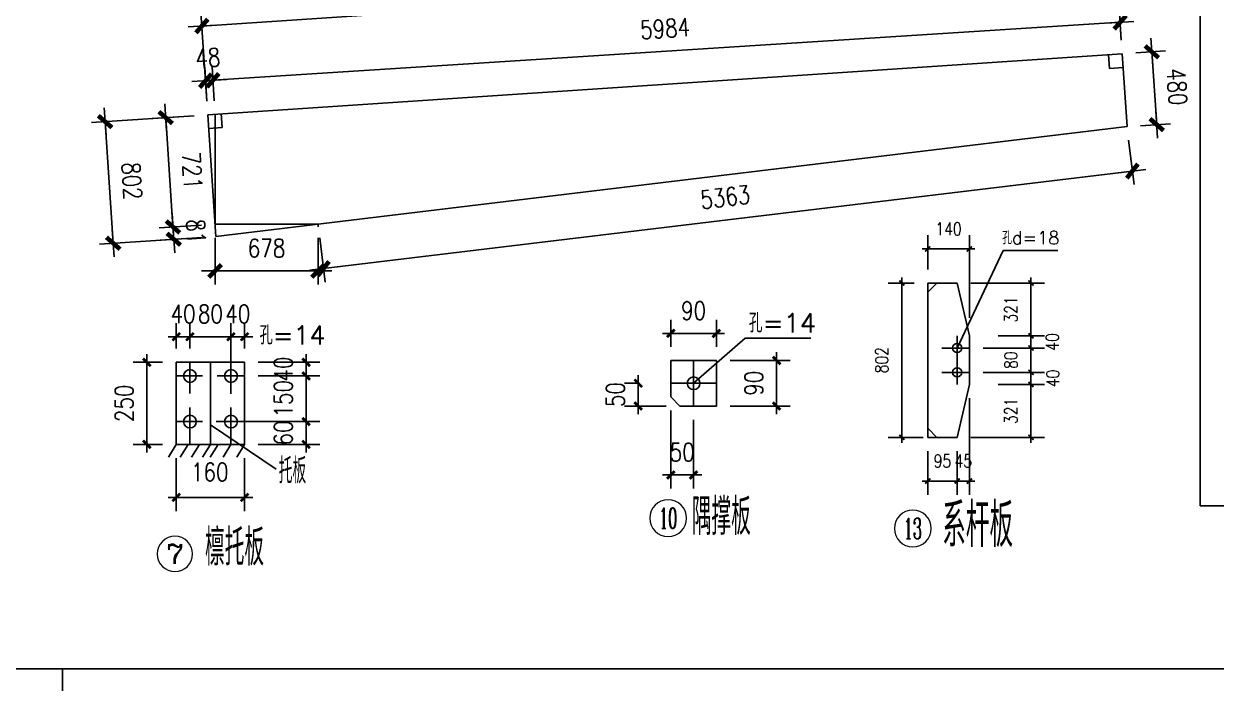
# Model space of a CAD drawing. Header units: millimetres. Extents: x 2451220 to 4527627, y -5186613 to -1639140.
# Drawn here: x 2500226 to 2508074, y -1741266 to -1736927 of the extents above; entities that cross this region are included whole.
import ezdxf
from ezdxf.enums import TextEntityAlignment as Align

# ---------------------------------------------------------------- set-up
doc = ezdxf.new("R2010")
doc.units = ezdxf.units.MM
doc.header["$LTSCALE"] = 1000
doc.header["$PDMODE"] = 34
doc.linetypes.add('CENTER', pattern=[50.8, 31.75, -6.35, 6.35, -6.35])
doc.layers.add('轴线层', color=1, linetype='CENTER', lineweight=15)
doc.layers.add('钢架', color=7, linetype='Continuous', lineweight=25)
doc.styles.add('COMPLEX', font='COMPLEX')
doc.styles.add('DIM_FONT', font='simplex.shx', dxfattribs={"width": 0.8, "bigfont": 'hztxt.shx'})
doc.styles.add('hz', font='gbenor.shx', dxfattribs={"width": 0.75, "height": 100, "bigfont": 'gbcbig.shx'})
doc.styles.get("Standard").update_dxf_attribs({"font": 'txt', "bigfont": 'gbcbig.shx'})
doc.dimstyles.new('WGH(1)', dxfattribs={"dimscale": 1.2, "dimtxt": 100, "dimasz": 0.5, "dimexe": 75, "dimexo": 75, "dimgap": 75, "dimtad": 1, "dimdec": 0, "dimzin": 0, "dimdsep": 46, "dimtxsty": 'DIM_FONT', "dimblk1": '_DIMX', "dimblk2": '_DIMX', "dimsah": 1, "dimcen": 0.09, "dimclrd": 3, "dimclre": 3, "dimclrt": 7, "dimadec": 0, "dimazin": 0, "dimtfac": 1, "dimtdec": 0, "dimtix": 1, "dimtmove": 2, "dimatfit": 3, "dimldrblk": '_DIMX', "dimfxl": 1, "dimtolj": 1, "dimtzin": 0, "dimarcsym": 0})
doc.dimstyles.new('WGH(2)', dxfattribs={"dimscale": 1.2, "dimtxt": 100, "dimasz": 0.5, "dimexe": 75, "dimexo": 75, "dimgap": 75, "dimtad": 1, "dimdec": 0, "dimlfac": 0.5, "dimzin": 0, "dimdsep": 46, "dimtxsty": 'DIM_FONT', "dimblk1": '_DIMX', "dimblk2": '_DIMX', "dimsah": 1, "dimcen": 0.09, "dimclrd": 3, "dimclre": 3, "dimclrt": 7, "dimadec": 0, "dimazin": 0, "dimtfac": 1, "dimtdec": 0, "dimtix": 1, "dimtmove": 2, "dimatfit": 3, "dimldrblk": '_DIMX', "dimfxl": 1, "dimtolj": 1, "dimtzin": 0, "dimarcsym": 0})
doc.dimstyles.new('WGH(3)', dxfattribs={"dimscale": 1.2, "dimtxt": 100, "dimasz": 0.3, "dimexe": 75, "dimexo": 75, "dimgap": 75, "dimtad": 1, "dimdec": 0, "dimlfac": 0.333333, "dimzin": 0, "dimdsep": 46, "dimtxsty": 'DIM_FONT', "dimblk1": '_DIMX', "dimblk2": '_DIMX', "dimsah": 1, "dimcen": 0.09, "dimclrd": 3, "dimclre": 3, "dimclrt": 7, "dimazin": 0, "dimtfac": 1, "dimtdec": 0, "dimtix": 1, "dimtmove": 2, "dimatfit": 3, "dimldrblk": '_DIMX', "dimfxl": 1, "dimtolj": 1, "dimtzin": 0, "dimarcsym": 0})

# ---------------------------------------------------------------- blocks, each defined once
blk = doc.blocks.new('_DIMX')
blk.add_line((-150, 0), (150, 0))
at = {"const_width": 50}
blk.add_lwpolyline([(-70, -70), (70, 70)], dxfattribs=at)
blk = doc.blocks.new('*D2715')
at = {"color": 3, "lineweight": -2}
for p, q in [((2501139.4, -1739154.4), (2500946.1, -1739154.4)), ((2501036.1, -1739154.7), (2501036.1, -1739694)), ((2501139.4, -1739694.4), (2500946.1, -1739694.4))]:
    blk.add_line(p, q, dxfattribs=at)
at = {"layer": 'Defpoints', "color": 0}
for p in [(2501229.4, -1739154.4), (2501036.1, -1739694.4), (2501229.4, -1739694.4)]:
    blk.add_point(p, dxfattribs=at)
at = {"color": 3, "lineweight": -2, "xscale": 0.36, "yscale": 0.36, "zscale": 0.36}
for p, rotation in [((2501036.1, -1739154.4), 90), ((2501036.1, -1739694.4), 270)]:
    blk.add_blockref('_DIMX', p, dxfattribs=dict(at, rotation=rotation))
at = {"color": 7, "insert": (2500886.1, -1739424.4), "char_height": 120, "attachment_point": 5, "rotation": 90, "style": 'DIM_FONT'}
blk.add_mtext('\\A1;250', dxfattribs=at)
blk = doc.blocks.new('*D2716')
at = {"color": 3, "lineweight": -2}
for p, q in [((2501769.4, -1739154.4), (2502173.9, -1739154.4)), ((2502083.9, -1739154), (2502083.9, -1739153.6)), ((2502083.9, -1739154.4), (2502083.9, -1739244.4)), ((2501769.4, -1739244.4), (2502173.9, -1739244.4)), ((2502083.9, -1739244.7), (2502083.9, -1739245.1))]:
    blk.add_line(p, q, dxfattribs=at)
at = {"layer": 'Defpoints', "color": 0}
for p in [(2501679.4, -1739154.4), (2501679.4, -1739244.4), (2502083.9, -1739244.4)]:
    blk.add_point(p, dxfattribs=at)
at = {"color": 3, "lineweight": -2, "xscale": 0.36, "yscale": 0.36, "zscale": 0.36}
for p, rotation in [((2502083.9, -1739154.4), 270), ((2502083.9, -1739244.4), 90)]:
    blk.add_blockref('_DIMX', p, dxfattribs=dict(at, rotation=rotation))
at = {"color": 7, "insert": (2501933.9, -1739199.4), "char_height": 120, "attachment_point": 5, "rotation": 90, "style": 'DIM_FONT'}
blk.add_mtext('\\A1;40', dxfattribs=at)
blk = doc.blocks.new('*D2717')
at = {"color": 3, "lineweight": -2}
for p, q in [((2501769.4, -1739244.4), (2502173.9, -1739244.4)), ((2502083.9, -1739244), (2502083.9, -1739243.6)), ((2502083.9, -1739244.4), (2502083.9, -1739544.4)), ((2501491.2, -1739544.4), (2502173.9, -1739544.4)), ((2502083.9, -1739544.7), (2502083.9, -1739545.1))]:
    blk.add_line(p, q, dxfattribs=at)
at = {"layer": 'Defpoints', "color": 0}
for p in [(2501679.4, -1739244.4), (2501401.2, -1739544.4), (2502083.9, -1739544.4)]:
    blk.add_point(p, dxfattribs=at)
at = {"color": 3, "lineweight": -2, "xscale": 0.36, "yscale": 0.36, "zscale": 0.36}
for p, rotation in [((2502083.9, -1739244.4), 270), ((2502083.9, -1739544.4), 90)]:
    blk.add_blockref('_DIMX', p, dxfattribs=dict(at, rotation=rotation))
at = {"color": 7, "insert": (2501933.9, -1739394.4), "char_height": 120, "attachment_point": 5, "rotation": 90, "style": 'DIM_FONT'}
blk.add_mtext('\\A1;150', dxfattribs=at)
blk = doc.blocks.new('*D2718')
at = {"color": 3, "lineweight": -2}
for p, q in [((2501491.2, -1739544.4), (2502173.9, -1739544.4)), ((2502083.9, -1739544), (2502083.9, -1739543.6)), ((2502083.9, -1739544.4), (2502083.9, -1739694.4)), ((2501769.4, -1739694.4), (2502173.9, -1739694.4)), ((2502083.9, -1739694.7), (2502083.9, -1739695.1))]:
    blk.add_line(p, q, dxfattribs=at)
at = {"layer": 'Defpoints', "color": 0}
for p in [(2501401.2, -1739544.4), (2501679.4, -1739694.4), (2502083.9, -1739694.4)]:
    blk.add_point(p, dxfattribs=at)
at = {"color": 3, "lineweight": -2, "xscale": 0.36, "yscale": 0.36, "zscale": 0.36}
for p, rotation in [((2502083.9, -1739544.4), 270), ((2502083.9, -1739694.4), 90)]:
    blk.add_blockref('_DIMX', p, dxfattribs=dict(at, rotation=rotation))
at = {"color": 7, "insert": (2501933.9, -1739619.4), "char_height": 120, "attachment_point": 5, "rotation": 90, "style": 'DIM_FONT'}
blk.add_mtext('\\A1;60', dxfattribs=at)
blk = doc.blocks.new('*D2719')
at = {"color": 3, "lineweight": -2}
for p, q in [((2501229.4, -1739064.4), (2501229.4, -1738895.9)), ((2501319.4, -1739064.4), (2501319.4, -1738895.9)), ((2501229, -1738985.9), (2501228.7, -1738985.9)), ((2501229.4, -1738985.9), (2501319.4, -1738985.9)), ((2501319.7, -1738985.9), (2501320.1, -1738985.9))]:
    blk.add_line(p, q, dxfattribs=at)
at = {"layer": 'Defpoints', "color": 0}
for p in [(2501319.4, -1738985.9), (2501229.4, -1739154.4), (2501319.4, -1739154.4)]:
    blk.add_point(p, dxfattribs=at)
at = {"color": 3, "lineweight": -2, "xscale": 0.36, "yscale": 0.36, "zscale": 0.36}
blk.add_blockref('_DIMX', (2501229.4, -1738985.9), dxfattribs=at)
at = {"color": 3, "lineweight": -2, "xscale": 0.36, "yscale": 0.36, "zscale": 0.36, "rotation": 180}
blk.add_blockref('_DIMX', (2501319.4, -1738985.9), dxfattribs=at)
at = {"color": 7, "insert": (2501274.4, -1738835.9), "char_height": 120, "attachment_point": 5, "style": 'DIM_FONT'}
blk.add_mtext('\\A1;40', dxfattribs=at)
blk = doc.blocks.new('*D2720')
at = {"color": 3, "lineweight": -2}
for p, q in [((2501319.4, -1739064.4), (2501319.4, -1738895.9)), ((2501589.4, -1739362.4), (2501589.4, -1738895.9)), ((2501319, -1738985.9), (2501318.7, -1738985.9)), ((2501319.4, -1738985.9), (2501589.4, -1738985.9)), ((2501589.7, -1738985.9), (2501590.1, -1738985.9))]:
    blk.add_line(p, q, dxfattribs=at)
at = {"layer": 'Defpoints', "color": 0}
for p in [(2501589.4, -1738985.9), (2501319.4, -1739154.4), (2501589.4, -1739452.4)]:
    blk.add_point(p, dxfattribs=at)
at = {"color": 3, "lineweight": -2, "xscale": 0.36, "yscale": 0.36, "zscale": 0.36}
blk.add_blockref('_DIMX', (2501319.4, -1738985.9), dxfattribs=at)
at = {"color": 3, "lineweight": -2, "xscale": 0.36, "yscale": 0.36, "zscale": 0.36, "rotation": 180}
blk.add_blockref('_DIMX', (2501589.4, -1738985.9), dxfattribs=at)
at = {"color": 7, "insert": (2501454.4, -1738835.9), "char_height": 120, "attachment_point": 5, "style": 'DIM_FONT'}
blk.add_mtext('\\A1;80', dxfattribs=at)
blk = doc.blocks.new('*D2721')
at = {"color": 3, "lineweight": -2}
for p, q in [((2501589.4, -1739362.4), (2501589.4, -1738895.9)), ((2501679.4, -1739064.4), (2501679.4, -1738895.9)), ((2501589, -1738985.9), (2501588.7, -1738985.9)), ((2501589.4, -1738985.9), (2501679.4, -1738985.9)), ((2501679.7, -1738985.9), (2501680.1, -1738985.9))]:
    blk.add_line(p, q, dxfattribs=at)
at = {"layer": 'Defpoints', "color": 0}
for p in [(2501679.4, -1738985.9), (2501679.4, -1739154.4), (2501589.4, -1739452.4)]:
    blk.add_point(p, dxfattribs=at)
at = {"color": 3, "lineweight": -2, "xscale": 0.36, "yscale": 0.36, "zscale": 0.36}
blk.add_blockref('_DIMX', (2501589.4, -1738985.9), dxfattribs=at)
at = {"color": 3, "lineweight": -2, "xscale": 0.36, "yscale": 0.36, "zscale": 0.36, "rotation": 180}
blk.add_blockref('_DIMX', (2501679.4, -1738985.9), dxfattribs=at)
at = {"color": 7, "insert": (2501634.4, -1738835.9), "char_height": 120, "attachment_point": 5, "style": 'DIM_FONT'}
blk.add_mtext('\\A1;40', dxfattribs=at)
blk = doc.blocks.new('*D882')
at = {"color": 3, "lineweight": -2}
for p, q in [((2501229.4, -1739784.4), (2501229.4, -1740133.5)), ((2501679.4, -1739784.4), (2501679.4, -1740133.5)), ((2501229.7, -1740043.5), (2501679, -1740043.5))]:
    blk.add_line(p, q, dxfattribs=at)
at = {"layer": 'Defpoints', "color": 0}
for p in [(2501229.4, -1739694.4), (2501679.4, -1739694.4), (2501679.4, -1740043.5)]:
    blk.add_point(p, dxfattribs=at)
at = {"color": 3, "lineweight": -2, "xscale": 0.36, "yscale": 0.36, "zscale": 0.36, "rotation": 180}
blk.add_blockref('_DIMX', (2501229.4, -1740043.5), dxfattribs=at)
at = {"color": 3, "lineweight": -2, "xscale": 0.36, "yscale": 0.36, "zscale": 0.36}
blk.add_blockref('_DIMX', (2501679.4, -1740043.5), dxfattribs=at)
at = {"color": 7, "insert": (2501449.8, -1739876.5), "char_height": 120, "attachment_point": 5, "style": 'DIM_FONT'}
blk.add_mtext('\\A1;160', dxfattribs=at)
blk = doc.blocks.new('*D2722')
at = {"color": 3, "lineweight": -2}
for p, q in [((2504484.4, -1739052.2), (2504484.4, -1738874.3)), ((2504784.4, -1739052.2), (2504784.4, -1738874.3)), ((2504484, -1738964.3), (2504483.7, -1738964.3)), ((2504484.4, -1738964.3), (2504784.4, -1738964.3)), ((2504784.8, -1738964.3), (2504785.1, -1738964.3))]:
    blk.add_line(p, q, dxfattribs=at)
at = {"layer": 'Defpoints', "color": 0}
for p in [(2504784.4, -1738964.3), (2504484.4, -1739142.2), (2504784.4, -1739142.2)]:
    blk.add_point(p, dxfattribs=at)
at = {"color": 3, "lineweight": -2, "xscale": 0.36, "yscale": 0.36, "zscale": 0.36}
blk.add_blockref('_DIMX', (2504484.4, -1738964.3), dxfattribs=at)
at = {"color": 3, "lineweight": -2, "xscale": 0.36, "yscale": 0.36, "zscale": 0.36, "rotation": 180}
blk.add_blockref('_DIMX', (2504784.4, -1738964.3), dxfattribs=at)
at = {"color": 7, "insert": (2504634.4, -1738814.3), "char_height": 120, "attachment_point": 5, "style": 'DIM_FONT'}
blk.add_mtext('\\A1;90', dxfattribs=at)
blk = doc.blocks.new('*D2723')
at = {"color": 3, "lineweight": -2}
for p, q in [((2504874.4, -1739142.2), (2505271.1, -1739142.2)), ((2505181.1, -1739141.8), (2505181.1, -1739141.4)), ((2505181.1, -1739142.2), (2505181.1, -1739442.2)), ((2504874.4, -1739442.2), (2505271.1, -1739442.2)), ((2505181.1, -1739442.5), (2505181.1, -1739442.9))]:
    blk.add_line(p, q, dxfattribs=at)
at = {"layer": 'Defpoints', "color": 0}
for p in [(2504784.4, -1739142.2), (2504784.4, -1739442.2), (2505181.1, -1739442.2)]:
    blk.add_point(p, dxfattribs=at)
at = {"color": 3, "lineweight": -2, "xscale": 0.36, "yscale": 0.36, "zscale": 0.36}
for p, rotation in [((2505181.1, -1739142.2), 270), ((2505181.1, -1739442.2), 90)]:
    blk.add_blockref('_DIMX', p, dxfattribs=dict(at, rotation=rotation))
at = {"color": 7, "insert": (2505031.1, -1739292.2), "char_height": 120, "attachment_point": 5, "rotation": 90, "style": 'DIM_FONT'}
blk.add_mtext('\\A1;90', dxfattribs=at)
blk = doc.blocks.new('*D883')
at = {"color": 3, "lineweight": -2}
for p, q in [((2504278.3, -1739292.2), (2504180, -1739292.2)), ((2504270, -1739291.8), (2504270, -1739291.4)), ((2504270, -1739442.2), (2504270, -1739292.2)), ((2504454.4, -1739442.2), (2504180, -1739442.2)), ((2504270, -1739442.5), (2504270, -1739442.9))]:
    blk.add_line(p, q, dxfattribs=at)
at = {"layer": 'Defpoints', "color": 0}
for p in [(2504270, -1739292.2), (2504368.3, -1739292.2), (2504544.4, -1739442.2)]:
    blk.add_point(p, dxfattribs=at)
at = {"color": 3, "lineweight": -2, "xscale": 0.36, "yscale": 0.36, "zscale": 0.36}
for p, rotation in [((2504270, -1739292.2), 270), ((2504270, -1739442.2), 90)]:
    blk.add_blockref('_DIMX', p, dxfattribs=dict(at, rotation=rotation))
at = {"color": 7, "insert": (2504120, -1739367.2), "char_height": 120, "attachment_point": 5, "rotation": 90, "style": 'DIM_FONT'}
blk.add_mtext('\\A1;50', dxfattribs=at)
blk = doc.blocks.new('*D884')
at = {"color": 3, "lineweight": -2}
for p, q in [((2504484.4, -1739472.2), (2504484.4, -1739985.9)), ((2504634.4, -1739532.2), (2504634.4, -1739985.9)), ((2504484, -1739895.9), (2504483.7, -1739895.9)), ((2504484.4, -1739895.9), (2504634.4, -1739895.9)), ((2504634.8, -1739895.9), (2504635.1, -1739895.9))]:
    blk.add_line(p, q, dxfattribs=at)
at = {"layer": 'Defpoints', "color": 0}
for p in [(2504484.4, -1739382.2), (2504634.4, -1739442.2), (2504634.4, -1739895.9)]:
    blk.add_point(p, dxfattribs=at)
at = {"color": 3, "lineweight": -2, "xscale": 0.36, "yscale": 0.36, "zscale": 0.36}
blk.add_blockref('_DIMX', (2504484.4, -1739895.9), dxfattribs=at)
at = {"color": 3, "lineweight": -2, "xscale": 0.36, "yscale": 0.36, "zscale": 0.36, "rotation": 180}
blk.add_blockref('_DIMX', (2504634.4, -1739895.9), dxfattribs=at)
at = {"color": 7, "insert": (2504559.4, -1739745.9), "char_height": 120, "attachment_point": 5, "style": 'DIM_FONT'}
blk.add_mtext('\\A1;50', dxfattribs=at)
blk = doc.blocks.new('轴线标号')
at = {"lineweight": 13}
blk.add_circle((0, 0), 0.5, dxfattribs=at)
at = {"layer": '钢架', "lineweight": 13, "style": 'COMPLEX', "width": 1.041667}
blk.add_attdef('A', text='', height=0.56, dxfattribs=at).set_placement((-0.25, -0.28), (0.25, -0.28), align=Align.FIT)
blk = doc.blocks.new('*D885')
at = {"color": 3, "lineweight": -2}
for p, q in [((2506085.6, -1738632.6), (2505914.9, -1738632.6)), ((2506004.9, -1738632.9), (2506004.9, -1739648)), ((2506145.6, -1739648.2), (2505914.9, -1739648.2))]:
    blk.add_line(p, q, dxfattribs=at)
at = {"layer": 'Defpoints', "color": 0}
for p in [(2506175.6, -1738632.6), (2506004.9, -1739648.2), (2506235.6, -1739648.2)]:
    blk.add_point(p, dxfattribs=at)
at = {"color": 3, "lineweight": -2, "xscale": 0.24, "yscale": 0.24, "zscale": 0.24}
for p, rotation in [((2506004.9, -1738632.6), 90), ((2506004.9, -1739648.2), 270)]:
    blk.add_blockref('_DIMX', p, dxfattribs=dict(at, rotation=rotation))
at = {"color": 7, "insert": (2505872.9, -1739140.4), "char_height": 84, "attachment_point": 5, "rotation": 90, "style": 'DIM_FONT'}
blk.add_mtext('\\A1;802', dxfattribs=at)
blk = doc.blocks.new('*D886')
at = {"color": 3, "lineweight": -2}
for p, q in [((2506175.6, -1739738.2), (2506175.6, -1740026)), ((2506369.6, -1739738.2), (2506369.6, -1740026)), ((2506175.4, -1739936), (2506175.2, -1739936)), ((2506175.6, -1739936), (2506369.6, -1739936)), ((2506369.9, -1739936), (2506370.1, -1739936))]:
    blk.add_line(p, q, dxfattribs=at)
at = {"layer": 'Defpoints', "color": 0}
for p in [(2506175.6, -1739648.2), (2506369.6, -1739648.2), (2506369.6, -1739936)]:
    blk.add_point(p, dxfattribs=at)
at = {"color": 3, "lineweight": -2, "xscale": 0.24, "yscale": 0.24, "zscale": 0.24}
blk.add_blockref('_DIMX', (2506175.6, -1739936), dxfattribs=at)
at = {"color": 3, "lineweight": -2, "xscale": 0.24, "yscale": 0.24, "zscale": 0.24, "rotation": 180}
blk.add_blockref('_DIMX', (2506369.6, -1739936), dxfattribs=at)
at = {"color": 7, "insert": (2506272.6, -1739804), "char_height": 84, "attachment_point": 5, "style": 'DIM_FONT'}
blk.add_mtext('\\A1;95', dxfattribs=at)
blk = doc.blocks.new('*D2724')
at = {"color": 3, "lineweight": -2}
for p, q in [((2506639.6, -1738980.4), (2506945.4, -1738980.4)), ((2506855.4, -1738980.2), (2506855.4, -1738979.9)), ((2506855.4, -1738980.4), (2506855.4, -1739060.4)), ((2506539.6, -1739060.4), (2506945.4, -1739060.4)), ((2506855.4, -1739060.7), (2506855.4, -1739060.9))]:
    blk.add_line(p, q, dxfattribs=at)
at = {"layer": 'Defpoints', "color": 0}
for p in [(2506549.6, -1738980.4), (2506449.6, -1739060.4), (2506855.4, -1739060.4)]:
    blk.add_point(p, dxfattribs=at)
at = {"color": 3, "lineweight": -2, "xscale": 0.24, "yscale": 0.24, "zscale": 0.24}
for p, rotation in [((2506855.4, -1738980.4), 270), ((2506855.4, -1739060.4), 90)]:
    blk.add_blockref('_DIMX', p, dxfattribs=dict(at, rotation=rotation))
at = {"color": 7, "insert": (2506996.1, -1739020.4), "char_height": 84, "attachment_point": 5, "rotation": 90, "style": 'DIM_FONT'}
blk.add_mtext('\\A1;40', dxfattribs=at)
blk = doc.blocks.new('*D2725')
at = {"color": 3, "lineweight": -2}
for p, q in [((2506539.6, -1739060.4), (2506945.4, -1739060.4)), ((2506855.4, -1739060.2), (2506855.4, -1739059.9)), ((2506855.4, -1739060.4), (2506855.4, -1739220.4)), ((2506539.6, -1739220.4), (2506945.4, -1739220.4)), ((2506855.4, -1739220.7), (2506855.4, -1739220.9))]:
    blk.add_line(p, q, dxfattribs=at)
at = {"layer": 'Defpoints', "color": 0}
for p in [(2506449.6, -1739060.4), (2506449.6, -1739220.4), (2506855.4, -1739220.4)]:
    blk.add_point(p, dxfattribs=at)
at = {"color": 3, "lineweight": -2, "xscale": 0.24, "yscale": 0.24, "zscale": 0.24}
for p, rotation in [((2506855.4, -1739060.4), 270), ((2506855.4, -1739220.4), 90)]:
    blk.add_blockref('_DIMX', p, dxfattribs=dict(at, rotation=rotation))
at = {"color": 7, "insert": (2506723.4, -1739140.4), "char_height": 84, "attachment_point": 5, "rotation": 90, "style": 'DIM_FONT'}
blk.add_mtext('\\A1;80', dxfattribs=at)
blk = doc.blocks.new('*D2726')
at = {"color": 3, "lineweight": -2}
for p, q in [((2506539.6, -1739220.4), (2506945.4, -1739220.4)), ((2506855.4, -1739220.2), (2506855.4, -1739219.9)), ((2506855.4, -1739220.4), (2506855.4, -1739300.4)), ((2506639.6, -1739300.4), (2506945.4, -1739300.4)), ((2506855.4, -1739300.7), (2506855.4, -1739300.9))]:
    blk.add_line(p, q, dxfattribs=at)
at = {"layer": 'Defpoints', "color": 0}
for p in [(2506449.6, -1739220.4), (2506549.6, -1739300.4), (2506855.4, -1739300.4)]:
    blk.add_point(p, dxfattribs=at)
at = {"color": 3, "lineweight": -2, "xscale": 0.24, "yscale": 0.24, "zscale": 0.24}
for p, rotation in [((2506855.4, -1739220.4), 270), ((2506855.4, -1739300.4), 90)]:
    blk.add_blockref('_DIMX', p, dxfattribs=dict(at, rotation=rotation))
at = {"color": 7, "insert": (2506999.2, -1739260.4), "char_height": 84, "attachment_point": 5, "rotation": 90, "style": 'DIM_FONT'}
blk.add_mtext('\\A1;40', dxfattribs=at)
blk = doc.blocks.new('*D887')
at = {"color": 3, "lineweight": -2}
for p, q in [((2506729.6, -1739300.4), (2506945.4, -1739300.4)), ((2506855.4, -1739300.7), (2506855.4, -1739648)), ((2506459.6, -1739648.2), (2506945.4, -1739648.2))]:
    blk.add_line(p, q, dxfattribs=at)
at = {"layer": 'Defpoints', "color": 0}
for p in [(2506639.6, -1739300.4), (2506369.6, -1739648.2), (2506855.4, -1739648.2)]:
    blk.add_point(p, dxfattribs=at)
at = {"color": 3, "lineweight": -2, "xscale": 0.24, "yscale": 0.24, "zscale": 0.24}
for p, rotation in [((2506855.4, -1739300.4), 90), ((2506855.4, -1739648.2), 270)]:
    blk.add_blockref('_DIMX', p, dxfattribs=dict(at, rotation=rotation))
at = {"color": 7, "insert": (2506723.4, -1739474.3), "char_height": 84, "attachment_point": 5, "rotation": 90, "style": 'DIM_FONT'}
blk.add_mtext('\\A1;321', dxfattribs=at)
blk = doc.blocks.new('*D888')
at = {"color": 3, "lineweight": -2}
for p, q in [((2506175.6, -1738542.6), (2506175.6, -1738318.4)), ((2506449.6, -1738862.6), (2506449.6, -1738318.4)), ((2506175.4, -1738408.4), (2506175.2, -1738408.4)), ((2506175.6, -1738408.4), (2506449.6, -1738408.4)), ((2506449.9, -1738408.4), (2506450.1, -1738408.4))]:
    blk.add_line(p, q, dxfattribs=at)
at = {"layer": 'Defpoints', "color": 0}
for p in [(2506449.6, -1738408.4), (2506175.6, -1738632.6), (2506449.6, -1738952.6)]:
    blk.add_point(p, dxfattribs=at)
at = {"color": 3, "lineweight": -2, "xscale": 0.24, "yscale": 0.24, "zscale": 0.24}
blk.add_blockref('_DIMX', (2506175.6, -1738408.4), dxfattribs=at)
at = {"color": 3, "lineweight": -2, "xscale": 0.24, "yscale": 0.24, "zscale": 0.24, "rotation": 180}
blk.add_blockref('_DIMX', (2506449.6, -1738408.4), dxfattribs=at)
at = {"color": 7, "insert": (2506312.6, -1738276.4), "char_height": 84, "attachment_point": 5, "style": 'DIM_FONT'}
blk.add_mtext('\\A1;140', dxfattribs=at)
blk = doc.blocks.new('*D889')
at = {"color": 3, "lineweight": -2}
for p, q in [((2506459.6, -1738632.6), (2506945.4, -1738632.6)), ((2506855.4, -1738980.2), (2506855.4, -1738632.9)), ((2506729.6, -1738980.4), (2506945.4, -1738980.4))]:
    blk.add_line(p, q, dxfattribs=at)
at = {"layer": 'Defpoints', "color": 0}
for p in [(2506369.6, -1738632.6), (2506855.4, -1738632.6), (2506639.6, -1738980.4)]:
    blk.add_point(p, dxfattribs=at)
at = {"color": 3, "lineweight": -2, "xscale": 0.24, "yscale": 0.24, "zscale": 0.24}
for p, rotation in [((2506855.4, -1738632.6), 90), ((2506855.4, -1738980.4), 270)]:
    blk.add_blockref('_DIMX', p, dxfattribs=dict(at, rotation=rotation))
at = {"color": 7, "insert": (2506723.4, -1738806.5), "char_height": 84, "attachment_point": 5, "rotation": 90, "style": 'DIM_FONT'}
blk.add_mtext('\\A1;321', dxfattribs=at)
blk = doc.blocks.new('*D890')
at = {"color": 3, "lineweight": -2}
for p, q in [((2506449.6, -1739390.4), (2506449.6, -1740026)), ((2506369.6, -1739738.2), (2506369.6, -1740026)), ((2506369.4, -1739936), (2506369.2, -1739936)), ((2506369.6, -1739936), (2506449.6, -1739936)), ((2506449.9, -1739936), (2506450.1, -1739936))]:
    blk.add_line(p, q, dxfattribs=at)
at = {"layer": 'Defpoints', "color": 0}
for p in [(2506449.6, -1739300.4), (2506369.6, -1739648.2), (2506449.6, -1739936)]:
    blk.add_point(p, dxfattribs=at)
at = {"color": 3, "lineweight": -2, "xscale": 0.24, "yscale": 0.24, "zscale": 0.24}
blk.add_blockref('_DIMX', (2506369.6, -1739936), dxfattribs=at)
at = {"color": 3, "lineweight": -2, "xscale": 0.24, "yscale": 0.24, "zscale": 0.24, "rotation": 180}
blk.add_blockref('_DIMX', (2506449.6, -1739936), dxfattribs=at)
at = {"color": 7, "insert": (2506409.6, -1739804), "char_height": 84, "attachment_point": 5, "style": 'DIM_FONT'}
blk.add_mtext('\\A1;45', dxfattribs=at)
blk = doc.blocks.new('*D2738')
at = {"color": 3, "lineweight": -2}
for p, q in [((2507545.3, -1737118), (2507740.6, -1737104.9)), ((2507650.9, -1737111.5), (2507682.7, -1737589.3)), ((2507577.2, -1737596.9), (2507772.6, -1737583.9))]:
    blk.add_line(p, q, dxfattribs=at)
at = {"layer": 'Defpoints', "color": 0}
for p in [(2507455.5, -1737124), (2507487.4, -1737602.9), (2507682.8, -1737589.9)]:
    blk.add_point(p, dxfattribs=at)
at = {"color": 3, "lineweight": -2, "xscale": 0.6, "yscale": 0.6, "zscale": 0.6}
for p, rotation in [((2507650.8, -1737110.9), 93.81407483427924), ((2507682.8, -1737589.9), 273.8140748342792)]:
    blk.add_blockref('_DIMX', p, dxfattribs=dict(at, rotation=rotation))
at = {"color": 7, "insert": (2507816.5, -1737340.4), "char_height": 120, "attachment_point": 5, "rotation": 273.81407, "style": 'DIM_FONT'}
blk.add_mtext('\\A1;480', dxfattribs=at)
blk = doc.blocks.new('*D2739')
at = {"color": 3, "lineweight": -2}
for p, q in [((2507498.2, -1737692.2), (2507533.5, -1737985)), ((2502198.7, -1738537.4), (2507522.1, -1737895.7)), ((2502173.6, -1738334.1), (2502208.8, -1738626.9))]:
    blk.add_line(p, q, dxfattribs=at)
at = {"layer": 'Defpoints', "color": 0}
for p in [(2507487.4, -1737602.9), (2507522.7, -1737895.6), (2502162.8, -1738244.8)]:
    blk.add_point(p, dxfattribs=at)
at = {"color": 3, "lineweight": -2, "xscale": 0.6, "yscale": 0.6, "zscale": 0.6}
for p, rotation in [((2507522.7, -1737895.6), 6.87402383045869), ((2502198.1, -1738537.5), 186.8740238304587)]:
    blk.add_blockref('_DIMX', p, dxfattribs=dict(at, rotation=rotation))
at = {"color": 7, "insert": (2504842.4, -1738067.6), "char_height": 120, "attachment_point": 5, "rotation": 6.87402, "style": 'DIM_FONT'}
blk.add_mtext('\\A1;5363', dxfattribs=at)
blk = doc.blocks.new('*D2744')
at = {"color": 3, "lineweight": -2}
for p, q in [((2501431.1, -1737435.4), (2501416.8, -1737211.3)), ((2501479, -1737432.3), (2501464.7, -1737208.2)), ((2501421.9, -1737301.2), (2501421.3, -1737301.2)), ((2501422.5, -1737301.1), (2501470.5, -1737298.1)), ((2501471.1, -1737298), (2501471.7, -1737298))]:
    blk.add_line(p, q, dxfattribs=at)
at = {"layer": 'Defpoints', "color": 0}
for p in [(2501470.5, -1737298.1), (2501436.8, -1737525.2), (2501484.8, -1737522.1)]:
    blk.add_point(p, dxfattribs=at)
at = {"color": 3, "lineweight": -2, "xscale": 0.6, "yscale": 0.6, "zscale": 0.6}
for p, rotation in [((2501422.5, -1737301.1), 3.655502711790959), ((2501470.5, -1737298.1), 183.655502711791)]:
    blk.add_blockref('_DIMX', p, dxfattribs=dict(at, rotation=rotation))
at = {"color": 7, "insert": (2501436.9, -1737149.9), "char_height": 120, "attachment_point": 5, "rotation": 3.6555, "style": 'DIM_FONT'}
blk.add_mtext('\\A1;48', dxfattribs=at)
blk = doc.blocks.new('*D2745')
at = {"color": 3, "lineweight": -2}
for p, q in [((2507449.8, -1737034.1), (2507436.5, -1736826.7)), ((2501471.1, -1737298), (2507441.6, -1736916.6)), ((2501479, -1737432.3), (2501464.7, -1737208.2))]:
    blk.add_line(p, q, dxfattribs=at)
at = {"layer": 'Defpoints', "color": 0}
for p in [(2507442.2, -1736916.5), (2507455.5, -1737124), (2501484.8, -1737522.1)]:
    blk.add_point(p, dxfattribs=at)
at = {"color": 3, "lineweight": -2, "xscale": 0.6, "yscale": 0.6, "zscale": 0.6}
for p, rotation in [((2507442.2, -1736916.5), 3.65550272074046), ((2501470.5, -1737298.1), 183.6555027207405)]:
    blk.add_blockref('_DIMX', p, dxfattribs=dict(at, rotation=rotation))
at = {"color": 7, "insert": (2504446.8, -1736957.6), "char_height": 120, "attachment_point": 5, "rotation": 3.6555, "style": 'DIM_FONT'}
blk.add_mtext('\\A1;5984', dxfattribs=at)
blk = doc.blocks.new('*D2746')
at = {"color": 3, "lineweight": -2}
for p, q in [((2507449.5, -1737034.2), (2507410.6, -1736449.9)), ((2501398.5, -1736940.9), (2507415.9, -1736539.7)), ((2501430.8, -1737435.4), (2501391.9, -1736851.1))]:
    blk.add_line(p, q, dxfattribs=at)
at = {"layer": 'Defpoints', "color": 0}
for p in [(2507416.5, -1736539.7), (2507455.5, -1737124), (2501436.8, -1737525.2)]:
    blk.add_point(p, dxfattribs=at)
at = {"color": 3, "lineweight": -2, "xscale": 0.6, "yscale": 0.6, "zscale": 0.6}
for p, rotation in [((2507416.5, -1736539.7), 3.814074834278583), ((2501397.9, -1736940.9), 183.8140748342786)]:
    blk.add_blockref('_DIMX', p, dxfattribs=dict(at, rotation=rotation))
at = {"color": 7, "insert": (2504397.2, -1736590.6), "char_height": 120, "attachment_point": 5, "rotation": 3.81407, "style": 'DIM_FONT'}
blk.add_mtext('\\A1;6032', dxfattribs=at)
blk = doc.blocks.new('*D2747')
at = {"color": 3, "lineweight": -2}
for p, q in [((2501347, -1737531.2), (2500671.2, -1737576.2)), ((2500761, -1737570.9), (2500814.3, -1738370.3)), ((2501400.4, -1738331.9), (2500724.6, -1738376.9))]:
    blk.add_line(p, q, dxfattribs=at)
at = {"layer": 'Defpoints', "color": 0}
for p in [(2501436.8, -1737525.2), (2501490.2, -1738325.9), (2500814.4, -1738370.9)]:
    blk.add_point(p, dxfattribs=at)
at = {"color": 3, "lineweight": -2, "xscale": 0.6, "yscale": 0.6, "zscale": 0.6}
for p, rotation in [((2500761, -1737570.3), 93.81407483430803), ((2500814.4, -1738370.9), 273.814074834308)]:
    blk.add_blockref('_DIMX', p, dxfattribs=dict(at, rotation=rotation))
at = {"color": 7, "insert": (2500937.4, -1737960.6), "char_height": 120, "attachment_point": 5, "rotation": 273.81407, "style": 'DIM_FONT'}
blk.add_mtext('\\A1;802', dxfattribs=at)
blk = doc.blocks.new('*D2748')
at = {"color": 3, "lineweight": -2}
for p, q in [((2501347, -1737531.2), (2501069.8, -1737549.7)), ((2501159.6, -1737544.3), (2501207.5, -1738262.7)), ((2501395, -1738250.8), (2501117.8, -1738269.3))]:
    blk.add_line(p, q, dxfattribs=at)
at = {"layer": 'Defpoints', "color": 0}
for p in [(2501436.8, -1737525.2), (2501207.6, -1738263.3), (2501484.8, -1738244.8)]:
    blk.add_point(p, dxfattribs=at)
at = {"color": 3, "lineweight": -2, "xscale": 0.6, "yscale": 0.6, "zscale": 0.6}
for p, rotation in [((2501159.6, -1737543.7), 93.81407483430759), ((2501207.6, -1738263.3), 273.8140748343076)]:
    blk.add_blockref('_DIMX', p, dxfattribs=dict(at, rotation=rotation))
at = {"color": 7, "insert": (2501333.3, -1737893.5), "char_height": 120, "attachment_point": 5, "rotation": 273.81407, "style": 'DIM_FONT'}
blk.add_mtext('\\A1;721', dxfattribs=at)
blk = doc.blocks.new('*D2749')
at = {"color": 3, "lineweight": -2}
for p, q in [((2501395, -1738250.8), (2501117.8, -1738269.3)), ((2501207.5, -1738262.7), (2501207.5, -1738262.1)), ((2501207.6, -1738263.3), (2501213, -1738344.3)), ((2501400.4, -1738331.9), (2501123.2, -1738350.3)), ((2501213, -1738344.9), (2501213.1, -1738345.5))]:
    blk.add_line(p, q, dxfattribs=at)
at = {"layer": 'Defpoints', "color": 0}
for p in [(2501484.8, -1738244.8), (2501213, -1738344.3), (2501490.2, -1738325.9)]:
    blk.add_point(p, dxfattribs=at)
at = {"color": 3, "lineweight": -2, "xscale": 0.6, "yscale": 0.6, "zscale": 0.6}
for p, rotation in [((2501207.6, -1738263.3), 273.8140748245292), ((2501213, -1738344.3), 93.81407482452924)]:
    blk.add_blockref('_DIMX', p, dxfattribs=dict(at, rotation=rotation))
at = {"color": 7, "insert": (2501359.9, -1738293.8), "char_height": 120, "attachment_point": 5, "rotation": 273.81407, "style": 'DIM_FONT'}
blk.add_mtext('\\A1;81', dxfattribs=at)
blk = doc.blocks.new('*D2750')
at = {"color": 3, "lineweight": -2}
for p, q in [((2501484.8, -1738334.8), (2501484.8, -1738642.9)), ((2502162.8, -1738334.8), (2502162.8, -1738642.9)), ((2501485.4, -1738552.9), (2502162.2, -1738552.9))]:
    blk.add_line(p, q, dxfattribs=at)
at = {"layer": 'Defpoints', "color": 0}
for p in [(2501484.8, -1738244.8), (2502162.8, -1738244.8), (2502162.8, -1738552.9)]:
    blk.add_point(p, dxfattribs=at)
at = {"color": 3, "lineweight": -2, "xscale": 0.6, "yscale": 0.6, "zscale": 0.6, "rotation": 180}
blk.add_blockref('_DIMX', (2501484.8, -1738552.9), dxfattribs=at)
at = {"color": 3, "lineweight": -2, "xscale": 0.6, "yscale": 0.6, "zscale": 0.6}
blk.add_blockref('_DIMX', (2502162.8, -1738552.9), dxfattribs=at)
at = {"color": 7, "insert": (2501823.8, -1738402.9), "char_height": 120, "attachment_point": 5, "style": 'DIM_FONT'}
blk.add_mtext('\\A1;678', dxfattribs=at)

msp = doc.modelspace()

# ---------------------------------------------------------------- linework, layer by layer
at = {"color": 1}
for p, q in [((2507968, -1735322.9), (2507968, -1740099.9)), ((2504973.5, -1738996.3), (2505406.3, -1738996.3)), ((2504484.4, -1739142.2), (2504484.4, -1739382.2)), ((2504784.4, -1739142.2), (2504484.4, -1739142.2)), ((2504634.4, -1739142.2), (2504634.4, -1739442.2)), ((2504784.4, -1739442.2), (2504784.4, -1739142.2)), ((2504784.4, -1739292.2), (2504484.4, -1739292.2)), ((2504484.4, -1739382.2), (2504544.4, -1739442.2)), ((2504544.4, -1739442.2), (2504784.4, -1739442.2))]:
    msp.add_line(p, q, dxfattribs=at)
for p, q in [((2507455.5, -1737124), (2501436.8, -1737525.2)), ((2507365.7, -1737129.9), (2507371.7, -1737219.7)), ((2507455.5, -1737124), (2507487.4, -1737602.9)), ((2507461.5, -1737213.8), (2507371.7, -1737219.7)), ((2501490.2, -1738325.9), (2501436.8, -1737525.2)), ((2501484.8, -1737522.1), (2501484.8, -1738244.8)), ((2501530.6, -1737609.2), (2501524.6, -1737519.3)), ((2501530.6, -1737609.2), (2501442.8, -1737615)), ((2501490.2, -1738325.9), (2507487.4, -1737602.9)), ((2506671.2, -1738419.5), (2506369.6, -1739060.4)), ((2506671.2, -1738419.5), (2507031.3, -1738419.5)), ((2506175.6, -1738632.6), (2506175.6, -1739648.2)), ((2506175.6, -1738632.6), (2506369.6, -1738632.6)), ((2506175.6, -1738692.6), (2506235.6, -1738632.6)), ((2506449.6, -1738980.4), (2506369.6, -1738632.6)), ((2504973.5, -1738996.3), (2504634.4, -1739292.2)), ((2506369.6, -1739300.4), (2506369.6, -1738980.4)), ((2506449.6, -1739300.4), (2506449.6, -1738980.4)), ((2506449.6, -1739060.4), (2506269.6, -1739060.4)), ((2501229.4, -1739154.4), (2501229.4, -1739694.4)), ((2501679.4, -1739154.4), (2501229.4, -1739154.4)), ((2501319.4, -1739154.4), (2501319.4, -1739358.7)), ((2501454.4, -1739154.4), (2501454.4, -1739694.4)), ((2501589.4, -1739358.7), (2501589.4, -1739154.4)), ((2501679.4, -1739694.4), (2501679.4, -1739154.4)), ((2501401.2, -1739244.4), (2501229.4, -1739244.4)), ((2501679.4, -1739244.4), (2501499.2, -1739244.4)), ((2506449.6, -1739220.4), (2506269.6, -1739220.4)), ((2506449.6, -1739300.4), (2506369.6, -1739648.2)), ((2501319.4, -1739452.4), (2501319.4, -1739694.4)), ((2501589.4, -1739694.4), (2501589.4, -1739452.4)), ((2501229.4, -1739544.4), (2501401.2, -1739544.4)), ((2501887.5, -1739858.3), (2501454.4, -1739566.6)), ((2501499.2, -1739544.4), (2501679.4, -1739544.4)), ((2506175.6, -1739588.2), (2506235.6, -1739648.2)), ((2506175.6, -1739648.2), (2506369.6, -1739648.2)), ((2501229.4, -1739694.4), (2501177.3, -1739779.1)), ((2501229.4, -1739694.4), (2501679.4, -1739694.4)), ((2501306.6, -1739694.4), (2501254.6, -1739779.1)), ((2501382, -1739694.4), (2501330, -1739779.1)), ((2501454.4, -1739694.4), (2501402.3, -1739779.1)), ((2501505.4, -1739694.4), (2501453.3, -1739779.1)), ((2501589.4, -1739694.4), (2501537.3, -1739779.1)), ((2501679.4, -1739694.4), (2501627.3, -1739779.1))]:
    msp.add_line(p, q)
at = {"color": 2}
for p, q in [((2501484.8, -1738244.8), (2502162.8, -1738244.8)), ((2502162.8, -1738244.8), (2502162.8, -1738262.8))]:
    msp.add_line(p, q, dxfattribs=at)
at = {"lineweight": -3}
msp.add_line((2512019.1, -1740099.9), (2507968, -1740099.9), dxfattribs=at)
for points in [[(2499972, -1731840), (2512391.4, -1731840), (2512391.4, -1741172.1), (2499972, -1741172.1)], [(2515622.4, -1752195.6), (2500480.2, -1752195.6), (2500480.2, -1741172.1), (2515622.4, -1741172.1)]]:
    msp.add_lwpolyline(points, close=True)
for centre, radius in [((2506369.6, -1739060.4), 30), ((2501319.4, -1739244.4), 42), ((2501589.4, -1739244.4), 42), ((2506369.6, -1739220.4), 30), ((2501319.4, -1739544.4), 42), ((2501589.4, -1739544.4), 42)]:
    msp.add_circle(centre, radius)
at = {"color": 1}
msp.add_circle((2504634.4, -1739292.2), 42, dxfattribs=at)

# ---------------------------------------------------------------- block references
ref = msp.add_blockref('轴线标号', (2504467, -1740180), dxfattribs=dict(xscale=-242.1862611761317, yscale=242.1862611761317, zscale=242.1862611763598))
ref.add_attrib('A', '10', dxfattribs={"layer": '钢架', "lineweight": 13, "height": 135.62, "style": 'COMPLEX', "width": 0.646552}).set_placement((2504406.5, -1740247.8), (2504527.6, -1740247.8), align=Align.FIT)
ref = msp.add_blockref('轴线标号', (2506077.5, -1740248.1), dxfattribs=dict(xscale=-242.1862611761317, yscale=242.1862611761317, zscale=242.1862611763598))
ref.add_attrib('A', '13', dxfattribs={"layer": '钢架', "lineweight": 13, "height": 135.62, "style": 'COMPLEX', "width": 0.646552}).set_placement((2506017, -1740315.9), (2506138.1, -1740315.9), align=Align.FIT)
ref = msp.add_blockref('轴线标号', (2501220.4, -1740415.5), dxfattribs=dict(xscale=-232.4988107294776, yscale=232.4988107294776, zscale=232.4988107293054))
ref.add_attrib('A', '7', dxfattribs={"layer": '钢架', "lineweight": 13, "height": 130.2, "style": 'COMPLEX', "width": 1.339286}).set_placement((2501162.3, -1740480.6), (2501278.5, -1740480.6), align=Align.FIT)

# ---------------------------------------------------------------- texts
at = {"insert": (2506271.1, -1740082.1), "char_height": 288, "width": 1180.292, "attachment_point": 1, "style": 'hz'}
msp.add_mtext('系杆板', dxfattribs=at)
at = {"layer": '轴线层', "color": 0, "linetype": 'ByBlock', "insert": (2506665.6, -1738291.9), "char_height": 85.75, "attachment_point": 1}
msp.add_mtext_dynamic_manual_height_columns('孔d=18', width=1506.743, gutter_width=12.5, heights=[336], dxfattribs=at).dxf.set("width", 1054.72)
at = {"layer": '轴线层', "color": 4, "linetype": 'ByBlock', "attachment_point": 1}
for insert, char_height in [((2504997.8, -1738832.6), 125), ((2501776.6, -1738914.4), 122.5)]:
    msp.add_mtext_dynamic_manual_height_columns('孔=14', width=1506.743, gutter_width=12.5, heights=[336], dxfattribs=dict(at, insert=insert, char_height=char_height))
at = {"layer": '钢架', "lineweight": 13, "insert": (2501903.6, -1739783.7), "char_height": 168, "attachment_point": 1, "style": 'hz'}
msp.add_mtext_dynamic_manual_height_columns('托板', width=1506.743, gutter_width=12.5, heights=[336], dxfattribs=at).dxf.set("width", 688.503)
at = {"layer": '钢架', "lineweight": 13, "insert": (2504622.3, -1740050.3), "char_height": 240, "width": 1506.743, "attachment_point": 1, "style": 'hz'}
msp.add_mtext('隅撑板', dxfattribs=at)
at = {"layer": '钢架', "lineweight": 13, "insert": (2501418.7, -1740252.7), "char_height": 240, "attachment_point": 1, "style": 'hz'}
msp.add_mtext_dynamic_manual_height_columns('檩托板', width=1506.743, gutter_width=12.5, heights=[336], dxfattribs=at)

# ---------------------------------------------------------------- dimensions: what is measured, and where the dimension line sits
for p1, p2, distance, picture, middle in [((2501436.8, -1737525.2), (2507455.5, -1737124), 585.6, '*D2746', (2504397.2, -1736590.6)), ((2501436.8, -1737525.2), (2501484.8, -1737522.1), 224.5, '*D2744', (2501436.9, -1737149.9)), ((2507455.5, -1737124), (2507487.4, -1737602.9), 195.8, '*D2738', (2507816.5, -1737340.4)), ((2501436.8, -1737525.2), (2501490.2, -1738325.9), -677.3, '*D2747', (2500937.4, -1737960.6)), ((2501436.8, -1737525.2), (2501484.8, -1738244.8), -277.8, '*D2748', (2501333.3, -1737893.5)), ((2502162.8, -1738244.8), (2507487.4, -1737602.9), -294.8, '*D2739', (2504842.4, -1738067.6))]:
    dim = msp.add_aligned_dim(p1=p1, p2=p2, distance=distance, dimstyle='WGH(1)')
    dim.commit()
    dim.dimension.update_dxf_attribs({"geometry": picture, "text_midpoint": middle})
for base, p1, p2, angle, picture, middle in [((2507442.2, -1736916.5), (2501484.8, -1737522.1), (2507455.5, -1737124), 183.6555, '*D2745', (2504446.8, -1736957.6)), ((2501213, -1738344.3), (2501484.8, -1738244.8), (2501490.2, -1738325.9), 93.81407, '*D2749', (2501359.9, -1738293.8))]:
    dim = msp.add_linear_dim(base=base, p1=p1, p2=p2, angle=angle, dimstyle='WGH(1)')
    dim.commit()
    dim.dimension.update_dxf_attribs({"geometry": picture, "text_midpoint": middle})
dim = msp.add_linear_dim(base=(2502162.8, -1738552.9), p1=(2501484.8, -1738244.8), p2=(2502162.8, -1738244.8), dimstyle='WGH(1)')
dim.commit()
dim.dimension.update_dxf_attribs({"geometry": '*D2750', "text_midpoint": (2501823.8, -1738402.9)})
for base, p1, p2, text, picture, middle in [((2506449.6, -1738408.4), (2506175.6, -1738632.6), (2506449.6, -1738952.6), '140', '*D888', (2506312.6, -1738276.4)), ((2506449.6, -1739936), (2506369.6, -1739648.2), (2506449.6, -1739300.4), '45', '*D890', (2506409.6, -1739804)), ((2506369.6, -1739936), (2506175.6, -1739648.2), (2506369.6, -1739648.2), '95', '*D886', (2506272.6, -1739804))]:
    dim = msp.add_linear_dim(base=base, p1=p1, p2=p2, text=text, dimstyle='WGH(2)', override={"dimtxt": 70, "dimasz": 0.2})
    dim.commit()
    dim.dimension.update_dxf_attribs({"geometry": picture, "text_midpoint": middle})
for base, p1, p2, angle, text, picture, middle in [((2506004.9, -1739648.2), (2506175.6, -1738632.6), (2506235.6, -1739648.2), 90, '802', '*D885', (2505872.9, -1739140.4)), ((2506855.4, -1738632.6), (2506639.6, -1738980.4), (2506369.6, -1738632.6), 270, '321', '*D889', (2506723.4, -1738806.5)), ((2506855.4, -1739648.2), (2506639.6, -1739300.4), (2506369.6, -1739648.2), 90, '321', '*D887', (2506723.4, -1739474.3))]:
    dim = msp.add_linear_dim(base=base, p1=p1, p2=p2, angle=angle, text=text, dimstyle='WGH(2)', override={"dimtxt": 70, "dimasz": 0.2})
    dim.commit()
    dim.dimension.update_dxf_attribs({"geometry": picture, "text_midpoint": middle})
at = {"color": 1}
dim = msp.add_linear_dim(base=(2504784.4, -1738964.3), p1=(2504484.4, -1739142.2), p2=(2504784.4, -1739142.2), text='90', dimstyle='WGH(3)', dxfattribs=at)
dim.commit()
dim.dimension.update_dxf_attribs({"geometry": '*D2722', "text_midpoint": (2504634.4, -1738814.3)})
for base, p1, p2, text, picture, middle in [((2501319.4, -1738985.9), (2501229.4, -1739154.4), (2501319.4, -1739154.4), '40', '*D2719', (2501274.4, -1738835.9)), ((2501589.4, -1738985.9), (2501319.4, -1739154.4), (2501589.4, -1739452.4), '80', '*D2720', (2501454.4, -1738835.9)), ((2501679.4, -1738985.9), (2501589.4, -1739452.4), (2501679.4, -1739154.4), '40', '*D2721', (2501634.4, -1738835.9))]:
    dim = msp.add_linear_dim(base=base, p1=p1, p2=p2, text=text, dimstyle='WGH(3)')
    dim.commit()
    dim.dimension.update_dxf_attribs({"geometry": picture, "text_midpoint": middle})
for base, p1, p2, picture, middle in [((2506855.4, -1739060.4), (2506549.6, -1738980.4), (2506449.6, -1739060.4), '*D2724', (2506996.1, -1739020.4)), ((2506855.4, -1739300.4), (2506449.6, -1739220.4), (2506549.6, -1739300.4), '*D2726', (2506999.2, -1739260.4))]:
    dim = msp.add_linear_dim(base=base, p1=p1, p2=p2, angle=90, dimstyle='WGH(2)', override={"dimtxt": 70, "dimasz": 0.2})
    dim.commit()
    dim.dimension.update_dxf_attribs({"geometry": picture, "text_midpoint": middle, "dimtype": 160})
dim = msp.add_linear_dim(base=(2506855.4, -1739220.4), p1=(2506449.6, -1739060.4), p2=(2506449.6, -1739220.4), angle=90, dimstyle='WGH(2)', override={"dimtxt": 70, "dimasz": 0.2})
dim.commit()
dim.dimension.update_dxf_attribs({"geometry": '*D2725', "text_midpoint": (2506723.4, -1739140.4)})
for base, p1, p2, text, picture, middle in [((2501036.1, -1739694.4), (2501229.4, -1739154.4), (2501229.4, -1739694.4), '250', '*D2715', (2500886.1, -1739424.4)), ((2502083.9, -1739244.4), (2501679.4, -1739154.4), (2501679.4, -1739244.4), '40', '*D2716', (2501933.9, -1739199.4)), ((2502083.9, -1739544.4), (2501679.4, -1739244.4), (2501401.2, -1739544.4), '150', '*D2717', (2501933.9, -1739394.4)), ((2502083.9, -1739694.4), (2501401.2, -1739544.4), (2501679.4, -1739694.4), '60', '*D2718', (2501933.9, -1739619.4))]:
    dim = msp.add_linear_dim(base=base, p1=p1, p2=p2, angle=90, text=text, dimstyle='WGH(3)')
    dim.commit()
    dim.dimension.update_dxf_attribs({"geometry": picture, "text_midpoint": middle})
dim = msp.add_linear_dim(base=(2505181.1, -1739442.2), p1=(2504784.4, -1739142.2), p2=(2504784.4, -1739442.2), angle=90, text='90', dimstyle='WGH(3)', dxfattribs=at)
dim.commit()
dim.dimension.update_dxf_attribs({"geometry": '*D2723', "text_midpoint": (2505031.1, -1739292.2)})
dim = msp.add_linear_dim(base=(2504270, -1739292.2), p1=(2504544.4, -1739442.2), p2=(2504368.3, -1739292.2), angle=90, dimstyle='WGH(3)', dxfattribs=at)
dim.commit()
dim.dimension.update_dxf_attribs({"geometry": '*D883', "text_midpoint": (2504120, -1739367.2)})
dim = msp.add_linear_dim(base=(2504634.4, -1739895.9), p1=(2504484.4, -1739382.2), p2=(2504634.4, -1739442.2), dimstyle='WGH(3)', dxfattribs=at)
dim.commit()
dim.dimension.update_dxf_attribs({"geometry": '*D884', "text_midpoint": (2504559.4, -1739745.9)})
dim = msp.add_linear_dim(base=(2501679.4, -1740043.5), p1=(2501229.4, -1739694.4), p2=(2501679.4, -1739694.4), text='160', dimstyle='WGH(3)')
dim.commit()
dim.dimension.update_dxf_attribs({"geometry": '*D882', "text_midpoint": (2501449.8, -1739876.5), "dimtype": 160})

doc.saveas('drawing.dxf')
